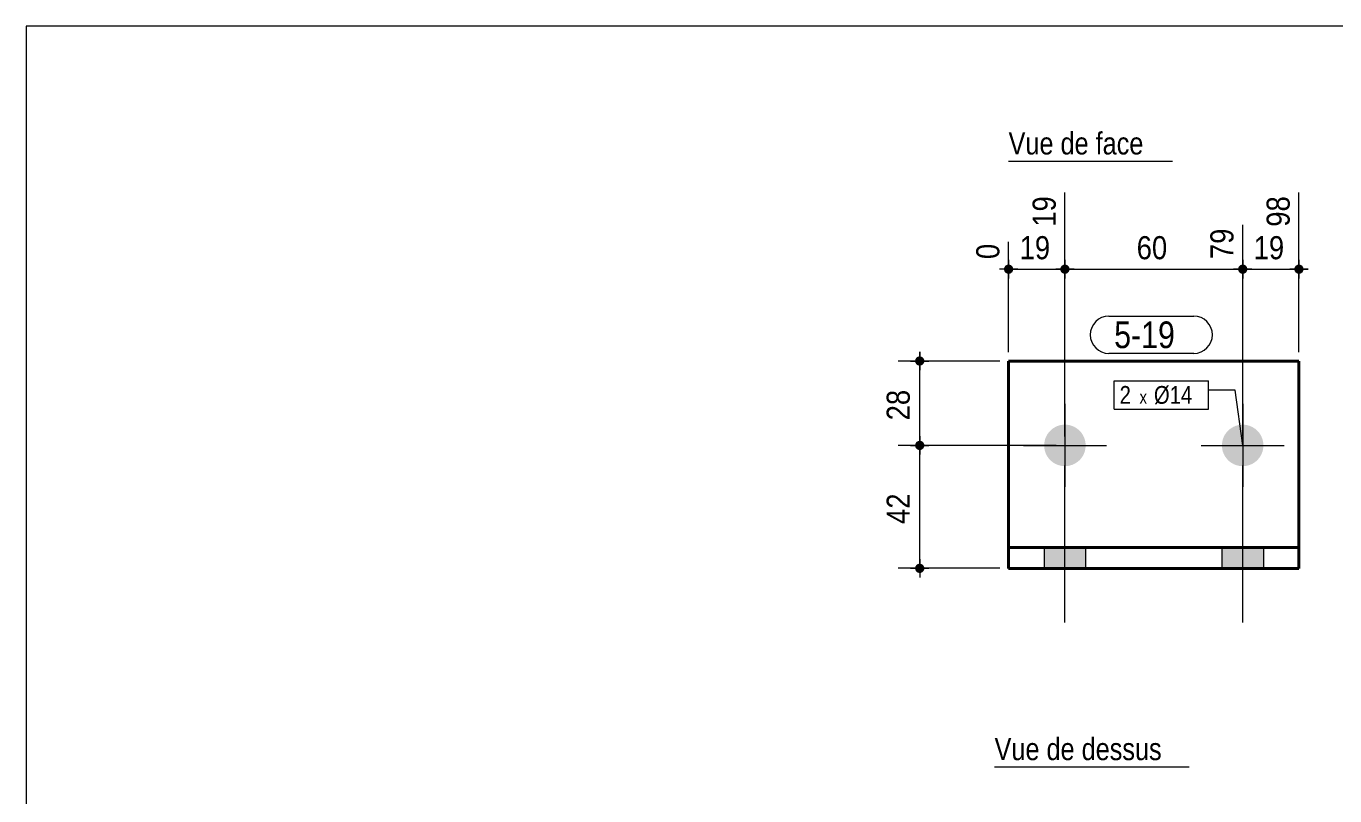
# Model space of a CAD drawing. Header units: millimetres. Extents: x 2 to 287, y 5 to 195.
# Drawn here: x 5 to 152.2, y 108.4 to 195 of the extents above; entities that cross this region are included whole.
import ezdxf

# ---------------------------------------------------------------- set-up
doc = ezdxf.new("R2010")
doc.units = ezdxf.units.MM
for name, color, linetype, lineweight in [('Autre type objet', 1, 'Continuous', 0), ('Boulon', 7, 'Continuous', 0), ('Cotation', 7, 'Continuous', 0), ('Désignation boulon', 3, 'Continuous', 0), ('Feuille dessin', 5, 'Continuous', 0), ('Piece', 2, 'Continuous', 0), ('Repère pièce', 3, 'Continuous', 0)]:
    doc.layers.add(name, color=color, linetype=linetype, lineweight=lineweight)
doc.styles.add('ARIAL', font='ARIAL.TTF')
doc.styles.add('COMIC_SANS_MS', font='COMIC.TTF')

# ---------------------------------------------------------------- blocks, each defined once
blk = doc.blocks.new('*A1')
at = {"layer": 'Boulon'}
for points in [[(121.81, 145.49), (121.75, 145.49), (121.69, 145.49), (121.64, 145.5), (121.58, 145.51), (121.52, 145.51), (121.47, 145.52), (121.41, 145.53), (121.36, 145.54), (121.3, 145.56), (121.24, 145.57), (121.19, 145.59), (121.13, 145.61), (121.08, 145.62), (121.03, 145.64), (120.97, 145.67), (120.92, 145.69), (120.87, 145.71), (120.82, 145.74), (120.77, 145.76), (120.72, 145.79), (120.67, 145.82), (120.62, 145.85), (120.57, 145.88), (120.52, 145.91), (120.48, 145.95), (120.43, 145.98), (120.39, 146.02), (120.34, 146.05), (120.3, 146.09), (120.26, 146.13), (120.22, 146.17), (120.18, 146.21), (120.14, 146.25), (120.1, 146.3), (120.06, 146.34), (120.03, 146.39), (119.99, 146.43), (119.96, 146.48), (119.93, 146.52), (119.89, 146.57), (119.86, 146.62), (119.84, 146.67), (119.81, 146.72), (119.78, 146.77), (119.76, 146.82), (119.73, 146.88), (119.71, 146.93), (119.69, 146.98), (119.67, 147.03), (119.65, 147.09), (119.63, 147.14), (119.62, 147.2), (119.6, 147.25), (119.59, 147.31), (119.58, 147.37), (119.57, 147.42), (119.56, 147.48), (119.55, 147.54), (119.54, 147.59), (119.54, 147.65), (119.54, 147.71), (119.53, 147.76), (119.53, 147.82), (119.53, 147.88), (119.54, 147.94), (119.54, 147.99), (119.54, 148.05), (119.55, 148.11), (119.56, 148.16), (119.57, 148.22), (119.58, 148.28), (119.59, 148.33), (119.6, 148.39), (119.62, 148.44), (119.63, 148.5), (119.65, 148.55), (119.67, 148.61), (119.69, 148.66), (119.71, 148.71), (119.73, 148.77), (119.76, 148.82), (119.78, 148.87), (119.81, 148.92), (119.84, 148.97), (119.86, 149.02), (119.89, 149.07), (119.93, 149.12), (119.96, 149.16), (119.99, 149.21), (120.03, 149.26), (120.06, 149.3), (120.1, 149.34), (120.14, 149.39), (120.18, 149.43), (120.22, 149.47), (120.26, 149.51), (120.3, 149.55), (120.34, 149.59), (120.39, 149.62), (120.43, 149.66), (120.48, 149.7), (120.52, 149.73), (120.57, 149.76), (120.62, 149.79), (120.67, 149.82), (120.72, 149.85), (120.77, 149.88), (120.82, 149.91), (120.87, 149.93), (120.92, 149.95), (120.97, 149.98), (121.03, 150), (121.08, 150.02), (121.13, 150.04), (121.19, 150.05), (121.24, 150.07), (121.3, 150.08), (121.36, 150.1), (121.41, 150.11), (121.47, 150.12), (121.52, 150.13), (121.58, 150.14), (121.64, 150.14), (121.69, 150.15), (121.75, 150.15), (121.81, 150.15), (121.87, 150.15), (121.92, 150.15), (121.98, 150.15), (122.04, 150.15), (122.09, 150.14), (122.15, 150.14), (122.21, 150.13), (122.27, 150.12), (122.32, 150.11), (122.38, 150.1), (122.43, 150.08), (122.49, 150.07), (122.54, 150.05), (122.6, 150.04), (122.65, 150.02), (122.71, 150), (122.76, 149.98), (122.81, 149.95), (122.86, 149.93), (122.92, 149.91), (122.97, 149.88), (123.02, 149.85), (123.07, 149.82), (123.11, 149.79), (123.16, 149.76), (123.21, 149.73), (123.26, 149.7), (123.3, 149.66), (123.35, 149.62), (123.39, 149.59), (123.43, 149.55), (123.48, 149.51), (123.52, 149.47), (123.56, 149.43), (123.6, 149.39), (123.63, 149.34), (123.67, 149.3), (123.71, 149.26), (123.74, 149.21), (123.77, 149.16), (123.81, 149.12), (123.84, 149.07), (123.87, 149.02), (123.9, 148.97), (123.92, 148.92), (123.95, 148.87), (123.98, 148.82), (124, 148.77), (124.02, 148.71), (124.04, 148.66), (124.06, 148.61), (124.08, 148.55), (124.1, 148.5), (124.12, 148.44), (124.13, 148.39), (124.14, 148.33), (124.15, 148.28), (124.17, 148.22), (124.17, 148.16), (124.18, 148.11), (124.19, 148.05), (124.19, 147.99), (124.2, 147.94), (124.2, 147.88), (124.2, 147.82), (124.2, 147.76), (124.2, 147.71), (124.19, 147.65), (124.19, 147.59), (124.18, 147.54), (124.17, 147.48), (124.17, 147.42), (124.15, 147.37), (124.14, 147.31), (124.13, 147.25), (124.12, 147.2), (124.1, 147.14), (124.08, 147.09), (124.06, 147.03), (124.04, 146.98), (124.02, 146.93), (124, 146.88), (123.98, 146.82), (123.95, 146.77), (123.92, 146.72), (123.9, 146.67), (123.87, 146.62), (123.84, 146.57), (123.81, 146.52), (123.77, 146.48), (123.74, 146.43), (123.71, 146.39), (123.67, 146.34), (123.63, 146.3), (123.6, 146.25), (123.56, 146.21), (123.52, 146.17), (123.48, 146.13), (123.43, 146.09), (123.39, 146.05), (123.35, 146.02), (123.3, 145.98), (123.26, 145.95), (123.21, 145.91), (123.16, 145.88), (123.11, 145.85), (123.07, 145.82), (123.02, 145.79), (122.97, 145.76), (122.92, 145.74), (122.86, 145.71), (122.81, 145.69), (122.76, 145.67), (122.71, 145.64), (122.65, 145.62), (122.6, 145.61), (122.54, 145.59), (122.49, 145.57), (122.43, 145.56), (122.38, 145.54), (122.32, 145.53), (122.27, 145.52), (122.21, 145.51), (122.15, 145.51), (122.09, 145.5), (122.04, 145.49), (121.98, 145.49), (121.92, 145.49), (121.87, 145.49)], [(141.81, 145.49), (141.75, 145.49), (141.69, 145.49), (141.64, 145.5), (141.58, 145.51), (141.52, 145.51), (141.47, 145.52), (141.41, 145.53), (141.36, 145.54), (141.3, 145.56), (141.24, 145.57), (141.19, 145.59), (141.13, 145.61), (141.08, 145.62), (141.03, 145.64), (140.97, 145.67), (140.92, 145.69), (140.87, 145.71), (140.82, 145.74), (140.77, 145.76), (140.72, 145.79), (140.67, 145.82), (140.62, 145.85), (140.57, 145.88), (140.52, 145.91), (140.48, 145.95), (140.43, 145.98), (140.39, 146.02), (140.34, 146.05), (140.3, 146.09), (140.26, 146.13), (140.22, 146.17), (140.18, 146.21), (140.14, 146.25), (140.1, 146.3), (140.06, 146.34), (140.03, 146.39), (139.99, 146.43), (139.96, 146.48), (139.93, 146.52), (139.89, 146.57), (139.86, 146.62), (139.84, 146.67), (139.81, 146.72), (139.78, 146.77), (139.76, 146.82), (139.73, 146.88), (139.71, 146.93), (139.69, 146.98), (139.67, 147.03), (139.65, 147.09), (139.63, 147.14), (139.62, 147.2), (139.6, 147.25), (139.59, 147.31), (139.58, 147.37), (139.57, 147.42), (139.56, 147.48), (139.55, 147.54), (139.54, 147.59), (139.54, 147.65), (139.54, 147.71), (139.53, 147.76), (139.53, 147.82), (139.53, 147.88), (139.54, 147.94), (139.54, 147.99), (139.54, 148.05), (139.55, 148.11), (139.56, 148.16), (139.57, 148.22), (139.58, 148.28), (139.59, 148.33), (139.6, 148.39), (139.62, 148.44), (139.63, 148.5), (139.65, 148.55), (139.67, 148.61), (139.69, 148.66), (139.71, 148.71), (139.73, 148.77), (139.76, 148.82), (139.78, 148.87), (139.81, 148.92), (139.84, 148.97), (139.86, 149.02), (139.89, 149.07), (139.93, 149.12), (139.96, 149.16), (139.99, 149.21), (140.03, 149.26), (140.06, 149.3), (140.1, 149.34), (140.14, 149.39), (140.18, 149.43), (140.22, 149.47), (140.26, 149.51), (140.3, 149.55), (140.34, 149.59), (140.39, 149.62), (140.43, 149.66), (140.48, 149.7), (140.52, 149.73), (140.57, 149.76), (140.62, 149.79), (140.67, 149.82), (140.72, 149.85), (140.77, 149.88), (140.82, 149.91), (140.87, 149.93), (140.92, 149.95), (140.97, 149.98), (141.03, 150), (141.08, 150.02), (141.13, 150.04), (141.19, 150.05), (141.24, 150.07), (141.3, 150.08), (141.36, 150.1), (141.41, 150.11), (141.47, 150.12), (141.52, 150.13), (141.58, 150.14), (141.64, 150.14), (141.69, 150.15), (141.75, 150.15), (141.81, 150.15), (141.87, 150.15), (141.92, 150.15), (141.98, 150.15), (142.04, 150.15), (142.09, 150.14), (142.15, 150.14), (142.21, 150.13), (142.27, 150.12), (142.32, 150.11), (142.38, 150.1), (142.43, 150.08), (142.49, 150.07), (142.54, 150.05), (142.6, 150.04), (142.65, 150.02), (142.71, 150), (142.76, 149.98), (142.81, 149.95), (142.86, 149.93), (142.92, 149.91), (142.97, 149.88), (143.02, 149.85), (143.07, 149.82), (143.11, 149.79), (143.16, 149.76), (143.21, 149.73), (143.26, 149.7), (143.3, 149.66), (143.35, 149.62), (143.39, 149.59), (143.43, 149.55), (143.48, 149.51), (143.52, 149.47), (143.56, 149.43), (143.6, 149.39), (143.63, 149.34), (143.67, 149.3), (143.71, 149.26), (143.74, 149.21), (143.77, 149.16), (143.81, 149.12), (143.84, 149.07), (143.87, 149.02), (143.9, 148.97), (143.92, 148.92), (143.95, 148.87), (143.98, 148.82), (144, 148.77), (144.02, 148.71), (144.04, 148.66), (144.06, 148.61), (144.08, 148.55), (144.1, 148.5), (144.12, 148.44), (144.13, 148.39), (144.14, 148.33), (144.15, 148.28), (144.17, 148.22), (144.17, 148.16), (144.18, 148.11), (144.19, 148.05), (144.19, 147.99), (144.2, 147.94), (144.2, 147.88), (144.2, 147.82), (144.2, 147.76), (144.2, 147.71), (144.19, 147.65), (144.19, 147.59), (144.18, 147.54), (144.17, 147.48), (144.17, 147.42), (144.15, 147.37), (144.14, 147.31), (144.13, 147.25), (144.12, 147.2), (144.1, 147.14), (144.08, 147.09), (144.06, 147.03), (144.04, 146.98), (144.02, 146.93), (144, 146.88), (143.98, 146.82), (143.95, 146.77), (143.92, 146.72), (143.9, 146.67), (143.87, 146.62), (143.84, 146.57), (143.81, 146.52), (143.77, 146.48), (143.74, 146.43), (143.71, 146.39), (143.67, 146.34), (143.63, 146.3), (143.6, 146.25), (143.56, 146.21), (143.52, 146.17), (143.48, 146.13), (143.43, 146.09), (143.39, 146.05), (143.35, 146.02), (143.3, 145.98), (143.26, 145.95), (143.21, 145.91), (143.16, 145.88), (143.11, 145.85), (143.07, 145.82), (143.02, 145.79), (142.97, 145.76), (142.92, 145.74), (142.86, 145.71), (142.81, 145.69), (142.76, 145.67), (142.71, 145.64), (142.65, 145.62), (142.6, 145.61), (142.54, 145.59), (142.49, 145.57), (142.43, 145.56), (142.38, 145.54), (142.32, 145.53), (142.27, 145.52), (142.21, 145.51), (142.15, 145.51), (142.09, 145.5), (142.04, 145.49), (141.98, 145.49), (141.92, 145.49), (141.87, 145.49)]]:
    blk.add_hatch(color=256, dxfattribs=at).paths.add_polyline_path(points, flags=17)
at = {"layer": 'Boulon', "linetype": 'Continuous', "lineweight": 0}
for p, q in [((121.87, 152.49), (121.87, 143.15)), ((141.87, 152.49), (141.87, 143.15)), ((117.2, 147.82), (126.53, 147.82)), ((137.2, 147.82), (146.53, 147.82))]:
    blk.add_line(p, q, dxfattribs=at)
blk = doc.blocks.new('*A2')
at = {"layer": 'Boulon'}
for points in [[(124.2, 136.32), (124.2, 133.99), (119.53, 133.99), (119.53, 136.32)], [(144.2, 136.32), (144.2, 133.99), (139.53, 133.99), (139.53, 136.32)]]:
    blk.add_hatch(color=256, dxfattribs=at).paths.add_polyline_path(points, flags=17)
at = {"layer": 'Boulon', "linetype": 'Continuous', "lineweight": 0}
for p, q in [((121.87, 127.9), (121.87, 145.57)), ((141.87, 127.9), (141.87, 145.57)), ((119.53, 136.32), (119.53, 133.99)), ((124.2, 136.32), (124.2, 133.99)), ((139.53, 136.32), (139.53, 133.99)), ((144.2, 136.32), (144.2, 133.99))]:
    blk.add_line(p, q, dxfattribs=at)
blk = doc.blocks.new('*A3')
at = {"layer": 'Piece', "color": 2, "linetype": 'Continuous', "lineweight": 40}
for p, q in [((148.199773, 157.319428), (115.533106, 157.319428)), ((115.533106, 157.319428), (115.533106, 136.319428)), ((148.199773, 157.319428), (148.199773, 136.319428)), ((115.533106, 136.319428), (115.533106, 133.986094)), ((148.199773, 136.319428), (115.533106, 136.319428)), ((148.199773, 133.986094), (148.199773, 136.319428)), ((115.533106, 133.986094), (148.199773, 133.986094))]:
    blk.add_line(p, q, dxfattribs=at)
blk = doc.blocks.new('*A7')
at = {"layer": 'Feuille dessin', "linetype": 'Continuous', "lineweight": 0}
for p, q in [((282, 195), (5, 195)), ((5, 195), (5, 5))]:
    blk.add_line(p, q, dxfattribs=at)
blk = doc.blocks.new('*A12')
at = {"layer": 'Cotation'}
for points in [[(105.51, 147.3), (105.48, 147.3), (105.46, 147.31), (105.43, 147.31), (105.41, 147.32), (105.38, 147.32), (105.36, 147.33), (105.33, 147.34), (105.31, 147.35), (105.29, 147.36), (105.27, 147.37), (105.24, 147.39), (105.22, 147.4), (105.2, 147.42), (105.18, 147.44), (105.17, 147.45), (105.15, 147.47), (105.13, 147.49), (105.12, 147.51), (105.1, 147.53), (105.09, 147.55), (105.07, 147.58), (105.06, 147.6), (105.05, 147.62), (105.04, 147.65), (105.04, 147.67), (105.03, 147.69), (105.02, 147.72), (105.02, 147.74), (105.02, 147.77), (105.01, 147.8), (105.01, 147.82), (105.01, 147.85), (105.02, 147.87), (105.02, 147.9), (105.02, 147.92), (105.03, 147.95), (105.04, 147.97), (105.04, 148), (105.05, 148.02), (105.06, 148.04), (105.07, 148.07), (105.09, 148.09), (105.1, 148.11), (105.12, 148.13), (105.13, 148.15), (105.15, 148.17), (105.17, 148.19), (105.18, 148.21), (105.2, 148.22), (105.22, 148.24), (105.24, 148.25), (105.27, 148.27), (105.29, 148.28), (105.31, 148.29), (105.33, 148.3), (105.36, 148.31), (105.38, 148.32), (105.41, 148.33), (105.43, 148.33), (105.46, 148.34), (105.48, 148.34), (105.51, 148.34), (105.53, 148.34), (105.56, 148.34), (105.58, 148.34), (105.61, 148.34), (105.63, 148.33), (105.66, 148.33), (105.68, 148.32), (105.71, 148.31), (105.73, 148.3), (105.76, 148.29), (105.78, 148.28), (105.8, 148.27), (105.82, 148.25), (105.84, 148.24), (105.86, 148.22), (105.88, 148.21), (105.9, 148.19), (105.92, 148.17), (105.94, 148.15), (105.95, 148.13), (105.97, 148.11), (105.98, 148.09), (105.99, 148.07), (106, 148.04), (106.01, 148.02), (106.02, 148), (106.03, 147.97), (106.04, 147.95), (106.04, 147.92), (106.05, 147.9), (106.05, 147.87), (106.05, 147.85), (106.05, 147.82), (106.05, 147.8), (106.05, 147.77), (106.05, 147.74), (106.04, 147.72), (106.04, 147.69), (106.03, 147.67), (106.02, 147.65), (106.01, 147.62), (106, 147.6), (105.99, 147.58), (105.98, 147.55), (105.97, 147.53), (105.95, 147.51), (105.94, 147.49), (105.92, 147.47), (105.9, 147.45), (105.88, 147.44), (105.86, 147.42), (105.84, 147.4), (105.82, 147.39), (105.8, 147.37), (105.78, 147.36), (105.76, 147.35), (105.73, 147.34), (105.71, 147.33), (105.68, 147.32), (105.66, 147.32), (105.63, 147.31), (105.61, 147.31), (105.58, 147.3), (105.56, 147.3), (105.53, 147.3)], [(105.51, 133.47), (105.48, 133.47), (105.46, 133.47), (105.43, 133.48), (105.41, 133.48), (105.38, 133.49), (105.36, 133.5), (105.33, 133.51), (105.31, 133.52), (105.29, 133.53), (105.27, 133.54), (105.24, 133.55), (105.22, 133.57), (105.2, 133.58), (105.18, 133.6), (105.17, 133.62), (105.15, 133.64), (105.13, 133.66), (105.12, 133.68), (105.1, 133.7), (105.09, 133.72), (105.07, 133.74), (105.06, 133.76), (105.05, 133.79), (105.04, 133.81), (105.04, 133.84), (105.03, 133.86), (105.02, 133.88), (105.02, 133.91), (105.02, 133.94), (105.01, 133.96), (105.01, 133.99), (105.01, 134.01), (105.02, 134.04), (105.02, 134.06), (105.02, 134.09), (105.03, 134.11), (105.04, 134.14), (105.04, 134.16), (105.05, 134.19), (105.06, 134.21), (105.07, 134.23), (105.09, 134.25), (105.1, 134.27), (105.12, 134.3), (105.13, 134.32), (105.15, 134.34), (105.17, 134.35), (105.18, 134.37), (105.2, 134.39), (105.22, 134.4), (105.24, 134.42), (105.27, 134.43), (105.29, 134.44), (105.31, 134.46), (105.33, 134.47), (105.36, 134.48), (105.38, 134.48), (105.41, 134.49), (105.43, 134.5), (105.46, 134.5), (105.48, 134.5), (105.51, 134.51), (105.53, 134.51), (105.56, 134.51), (105.58, 134.5), (105.61, 134.5), (105.63, 134.5), (105.66, 134.49), (105.68, 134.48), (105.71, 134.48), (105.73, 134.47), (105.76, 134.46), (105.78, 134.44), (105.8, 134.43), (105.82, 134.42), (105.84, 134.4), (105.86, 134.39), (105.88, 134.37), (105.9, 134.35), (105.92, 134.34), (105.94, 134.32), (105.95, 134.3), (105.97, 134.27), (105.98, 134.25), (105.99, 134.23), (106, 134.21), (106.01, 134.19), (106.02, 134.16), (106.03, 134.14), (106.04, 134.11), (106.04, 134.09), (106.05, 134.06), (106.05, 134.04), (106.05, 134.01), (106.05, 133.99), (106.05, 133.96), (106.05, 133.94), (106.05, 133.91), (106.04, 133.88), (106.04, 133.86), (106.03, 133.84), (106.02, 133.81), (106.01, 133.79), (106, 133.76), (105.99, 133.74), (105.98, 133.72), (105.97, 133.7), (105.95, 133.68), (105.94, 133.66), (105.92, 133.64), (105.9, 133.62), (105.88, 133.6), (105.86, 133.58), (105.84, 133.57), (105.82, 133.55), (105.8, 133.54), (105.78, 133.53), (105.76, 133.52), (105.73, 133.51), (105.71, 133.5), (105.68, 133.49), (105.66, 133.48), (105.63, 133.48), (105.61, 133.47), (105.58, 133.47), (105.56, 133.47), (105.53, 133.47)]]:
    blk.add_hatch(color=256, dxfattribs=at).paths.add_polyline_path(points, flags=17)
at = {"layer": 'Cotation', "linetype": 'Continuous', "lineweight": 0}
for p, q in [((105.53, 148.86), (105.53, 146.78)), ((105.53, 147.82), (105.53, 148.86)), ((120.87, 147.82), (103.11, 147.82)), ((104.49, 147.82), (106.57, 147.82)), ((105.53, 133.99), (105.53, 147.82)), ((114.53, 133.99), (103.11, 133.99)), ((104.49, 133.99), (106.57, 133.99)), ((105.53, 135.03), (105.53, 132.95)), ((105.53, 133.99), (105.53, 132.95))]:
    blk.add_line(p, q, dxfattribs=at)
at = {"layer": 'Cotation'}
for p in [(105.53, 147.82), (105.53, 133.99)]:
    blk.add_point(p, dxfattribs=at)
at = {"layer": 'Cotation', "style": 'ARIAL', "width": 0.85}
blk.add_text('42', height=2.6, rotation=90.0002, dxfattribs=at).set_placement((104.41, 138.98))
blk = doc.blocks.new('*A13')
at = {"layer": 'Cotation'}
for points in [[(105.51, 156.8), (105.48, 156.8), (105.46, 156.81), (105.43, 156.81), (105.41, 156.82), (105.38, 156.82), (105.36, 156.83), (105.33, 156.84), (105.31, 156.85), (105.29, 156.86), (105.27, 156.87), (105.24, 156.89), (105.22, 156.9), (105.2, 156.92), (105.18, 156.93), (105.17, 156.95), (105.15, 156.97), (105.13, 156.99), (105.12, 157.01), (105.1, 157.03), (105.09, 157.05), (105.07, 157.07), (105.06, 157.1), (105.05, 157.12), (105.04, 157.14), (105.04, 157.17), (105.03, 157.19), (105.02, 157.22), (105.02, 157.24), (105.02, 157.27), (105.01, 157.29), (105.01, 157.32), (105.01, 157.34), (105.02, 157.37), (105.02, 157.4), (105.02, 157.42), (105.03, 157.45), (105.04, 157.47), (105.04, 157.49), (105.05, 157.52), (105.06, 157.54), (105.07, 157.56), (105.09, 157.59), (105.1, 157.61), (105.12, 157.63), (105.13, 157.65), (105.15, 157.67), (105.17, 157.69), (105.18, 157.7), (105.2, 157.72), (105.22, 157.74), (105.24, 157.75), (105.27, 157.77), (105.29, 157.78), (105.31, 157.79), (105.33, 157.8), (105.36, 157.81), (105.38, 157.82), (105.41, 157.82), (105.43, 157.83), (105.46, 157.83), (105.48, 157.84), (105.51, 157.84), (105.53, 157.84), (105.56, 157.84), (105.58, 157.84), (105.61, 157.83), (105.63, 157.83), (105.66, 157.82), (105.68, 157.82), (105.71, 157.81), (105.73, 157.8), (105.76, 157.79), (105.78, 157.78), (105.8, 157.77), (105.82, 157.75), (105.84, 157.74), (105.86, 157.72), (105.88, 157.7), (105.9, 157.69), (105.92, 157.67), (105.94, 157.65), (105.95, 157.63), (105.97, 157.61), (105.98, 157.59), (105.99, 157.56), (106, 157.54), (106.01, 157.52), (106.02, 157.49), (106.03, 157.47), (106.04, 157.45), (106.04, 157.42), (106.05, 157.4), (106.05, 157.37), (106.05, 157.34), (106.05, 157.32), (106.05, 157.29), (106.05, 157.27), (106.05, 157.24), (106.04, 157.22), (106.04, 157.19), (106.03, 157.17), (106.02, 157.14), (106.01, 157.12), (106, 157.1), (105.99, 157.07), (105.98, 157.05), (105.97, 157.03), (105.95, 157.01), (105.94, 156.99), (105.92, 156.97), (105.9, 156.95), (105.88, 156.93), (105.86, 156.92), (105.84, 156.9), (105.82, 156.89), (105.8, 156.87), (105.78, 156.86), (105.76, 156.85), (105.73, 156.84), (105.71, 156.83), (105.68, 156.82), (105.66, 156.82), (105.63, 156.81), (105.61, 156.81), (105.58, 156.8), (105.56, 156.8), (105.53, 156.8)], [(105.51, 147.3), (105.48, 147.3), (105.46, 147.31), (105.43, 147.31), (105.41, 147.32), (105.38, 147.32), (105.36, 147.33), (105.33, 147.34), (105.31, 147.35), (105.29, 147.36), (105.27, 147.37), (105.24, 147.39), (105.22, 147.4), (105.2, 147.42), (105.18, 147.44), (105.17, 147.45), (105.15, 147.47), (105.13, 147.49), (105.12, 147.51), (105.1, 147.53), (105.09, 147.55), (105.07, 147.58), (105.06, 147.6), (105.05, 147.62), (105.04, 147.65), (105.04, 147.67), (105.03, 147.69), (105.02, 147.72), (105.02, 147.74), (105.02, 147.77), (105.01, 147.8), (105.01, 147.82), (105.01, 147.85), (105.02, 147.87), (105.02, 147.9), (105.02, 147.92), (105.03, 147.95), (105.04, 147.97), (105.04, 148), (105.05, 148.02), (105.06, 148.04), (105.07, 148.07), (105.09, 148.09), (105.1, 148.11), (105.12, 148.13), (105.13, 148.15), (105.15, 148.17), (105.17, 148.19), (105.18, 148.21), (105.2, 148.22), (105.22, 148.24), (105.24, 148.25), (105.27, 148.27), (105.29, 148.28), (105.31, 148.29), (105.33, 148.3), (105.36, 148.31), (105.38, 148.32), (105.41, 148.33), (105.43, 148.33), (105.46, 148.34), (105.48, 148.34), (105.51, 148.34), (105.53, 148.34), (105.56, 148.34), (105.58, 148.34), (105.61, 148.34), (105.63, 148.33), (105.66, 148.33), (105.68, 148.32), (105.71, 148.31), (105.73, 148.3), (105.76, 148.29), (105.78, 148.28), (105.8, 148.27), (105.82, 148.25), (105.84, 148.24), (105.86, 148.22), (105.88, 148.21), (105.9, 148.19), (105.92, 148.17), (105.94, 148.15), (105.95, 148.13), (105.97, 148.11), (105.98, 148.09), (105.99, 148.07), (106, 148.04), (106.01, 148.02), (106.02, 148), (106.03, 147.97), (106.04, 147.95), (106.04, 147.92), (106.05, 147.9), (106.05, 147.87), (106.05, 147.85), (106.05, 147.82), (106.05, 147.8), (106.05, 147.77), (106.05, 147.74), (106.04, 147.72), (106.04, 147.69), (106.03, 147.67), (106.02, 147.65), (106.01, 147.62), (106, 147.6), (105.99, 147.58), (105.98, 147.55), (105.97, 147.53), (105.95, 147.51), (105.94, 147.49), (105.92, 147.47), (105.9, 147.45), (105.88, 147.44), (105.86, 147.42), (105.84, 147.4), (105.82, 147.39), (105.8, 147.37), (105.78, 147.36), (105.76, 147.35), (105.73, 147.34), (105.71, 147.33), (105.68, 147.32), (105.66, 147.32), (105.63, 147.31), (105.61, 147.31), (105.58, 147.3), (105.56, 147.3), (105.53, 147.3)]]:
    blk.add_hatch(color=256, dxfattribs=at).paths.add_polyline_path(points, flags=17)
at = {"layer": 'Cotation', "linetype": 'Continuous', "lineweight": 0}
for p, q in [((105.53, 158.36), (105.53, 156.28)), ((105.53, 157.32), (105.53, 158.36)), ((114.53, 157.32), (103.11, 157.32)), ((104.49, 157.32), (106.57, 157.32)), ((105.53, 147.82), (105.53, 157.32)), ((105.53, 148.86), (105.53, 146.78)), ((120.87, 147.82), (103.11, 147.82)), ((104.49, 147.82), (106.57, 147.82)), ((105.53, 147.82), (105.53, 146.78))]:
    blk.add_line(p, q, dxfattribs=at)
at = {"layer": 'Cotation'}
for p in [(105.53, 157.32), (105.53, 147.82)]:
    blk.add_point(p, dxfattribs=at)
at = {"layer": 'Cotation', "style": 'ARIAL', "width": 0.85}
blk.add_text('28', height=2.6, rotation=90.0002, dxfattribs=at).set_placement((104.41, 150.64))
blk = doc.blocks.new('*A14')
at = {"layer": 'Cotation'}
for points in [[(115.51, 167.13), (115.48, 167.14), (115.46, 167.14), (115.43, 167.14), (115.41, 167.15), (115.38, 167.16), (115.36, 167.16), (115.33, 167.17), (115.31, 167.18), (115.29, 167.19), (115.27, 167.21), (115.24, 167.22), (115.22, 167.24), (115.2, 167.25), (115.18, 167.27), (115.17, 167.29), (115.15, 167.3), (115.13, 167.32), (115.12, 167.34), (115.1, 167.36), (115.09, 167.39), (115.07, 167.41), (115.06, 167.43), (115.05, 167.45), (115.04, 167.48), (115.04, 167.5), (115.03, 167.53), (115.02, 167.55), (115.02, 167.58), (115.02, 167.6), (115.01, 167.63), (115.01, 167.65), (115.01, 167.68), (115.02, 167.7), (115.02, 167.73), (115.02, 167.75), (115.03, 167.78), (115.04, 167.8), (115.04, 167.83), (115.05, 167.85), (115.06, 167.88), (115.07, 167.9), (115.09, 167.92), (115.1, 167.94), (115.12, 167.96), (115.13, 167.98), (115.15, 168), (115.17, 168.02), (115.18, 168.04), (115.2, 168.05), (115.22, 168.07), (115.24, 168.09), (115.27, 168.1), (115.29, 168.11), (115.31, 168.12), (115.33, 168.13), (115.36, 168.14), (115.38, 168.15), (115.41, 168.16), (115.43, 168.16), (115.46, 168.17), (115.48, 168.17), (115.51, 168.17), (115.53, 168.17), (115.56, 168.17), (115.58, 168.17), (115.61, 168.17), (115.63, 168.16), (115.66, 168.16), (115.68, 168.15), (115.71, 168.14), (115.73, 168.13), (115.76, 168.12), (115.78, 168.11), (115.8, 168.1), (115.82, 168.09), (115.84, 168.07), (115.86, 168.05), (115.88, 168.04), (115.9, 168.02), (115.92, 168), (115.94, 167.98), (115.95, 167.96), (115.97, 167.94), (115.98, 167.92), (115.99, 167.9), (116, 167.88), (116.01, 167.85), (116.02, 167.83), (116.03, 167.8), (116.04, 167.78), (116.04, 167.75), (116.05, 167.73), (116.05, 167.7), (116.05, 167.68), (116.05, 167.65), (116.05, 167.63), (116.05, 167.6), (116.05, 167.58), (116.04, 167.55), (116.04, 167.53), (116.03, 167.5), (116.02, 167.48), (116.01, 167.45), (116, 167.43), (115.99, 167.41), (115.98, 167.39), (115.97, 167.36), (115.95, 167.34), (115.94, 167.32), (115.92, 167.3), (115.9, 167.29), (115.88, 167.27), (115.86, 167.25), (115.84, 167.24), (115.82, 167.22), (115.8, 167.21), (115.78, 167.19), (115.76, 167.18), (115.73, 167.17), (115.71, 167.16), (115.68, 167.16), (115.66, 167.15), (115.63, 167.14), (115.61, 167.14), (115.58, 167.14), (115.56, 167.13), (115.53, 167.13)], [(121.84, 167.13), (121.82, 167.14), (121.79, 167.14), (121.76, 167.14), (121.74, 167.15), (121.72, 167.16), (121.69, 167.16), (121.67, 167.17), (121.64, 167.18), (121.62, 167.19), (121.6, 167.21), (121.58, 167.22), (121.56, 167.24), (121.54, 167.25), (121.52, 167.27), (121.5, 167.29), (121.48, 167.3), (121.46, 167.32), (121.45, 167.34), (121.43, 167.36), (121.42, 167.39), (121.41, 167.41), (121.4, 167.43), (121.39, 167.45), (121.38, 167.48), (121.37, 167.5), (121.36, 167.53), (121.36, 167.55), (121.35, 167.58), (121.35, 167.6), (121.35, 167.63), (121.35, 167.65), (121.35, 167.68), (121.35, 167.7), (121.35, 167.73), (121.36, 167.75), (121.36, 167.78), (121.37, 167.8), (121.38, 167.83), (121.39, 167.85), (121.4, 167.88), (121.41, 167.9), (121.42, 167.92), (121.43, 167.94), (121.45, 167.96), (121.46, 167.98), (121.48, 168), (121.5, 168.02), (121.52, 168.04), (121.54, 168.05), (121.56, 168.07), (121.58, 168.09), (121.6, 168.1), (121.62, 168.11), (121.64, 168.12), (121.67, 168.13), (121.69, 168.14), (121.72, 168.15), (121.74, 168.16), (121.76, 168.16), (121.79, 168.17), (121.82, 168.17), (121.84, 168.17), (121.87, 168.17), (121.89, 168.17), (121.92, 168.17), (121.94, 168.17), (121.97, 168.16), (121.99, 168.16), (122.02, 168.15), (122.04, 168.14), (122.07, 168.13), (122.09, 168.12), (122.11, 168.11), (122.13, 168.1), (122.16, 168.09), (122.18, 168.07), (122.2, 168.05), (122.22, 168.04), (122.23, 168.02), (122.25, 168), (122.27, 167.98), (122.28, 167.96), (122.3, 167.94), (122.31, 167.92), (122.32, 167.9), (122.34, 167.88), (122.35, 167.85), (122.36, 167.83), (122.36, 167.8), (122.37, 167.78), (122.38, 167.75), (122.38, 167.73), (122.38, 167.7), (122.39, 167.68), (122.39, 167.65), (122.39, 167.63), (122.38, 167.6), (122.38, 167.58), (122.38, 167.55), (122.37, 167.53), (122.36, 167.5), (122.36, 167.48), (122.35, 167.45), (122.34, 167.43), (122.32, 167.41), (122.31, 167.39), (122.3, 167.36), (122.28, 167.34), (122.27, 167.32), (122.25, 167.3), (122.23, 167.29), (122.22, 167.27), (122.2, 167.25), (122.18, 167.24), (122.16, 167.22), (122.13, 167.21), (122.11, 167.19), (122.09, 167.18), (122.07, 167.17), (122.04, 167.16), (122.02, 167.16), (121.99, 167.15), (121.97, 167.14), (121.94, 167.14), (121.92, 167.14), (121.89, 167.13), (121.87, 167.13)]]:
    blk.add_hatch(color=256, dxfattribs=at).paths.add_polyline_path(points, flags=17)
at = {"layer": 'Cotation', "linetype": 'Continuous', "lineweight": 0}
for p, q in [((121.87, 148.82), (121.87, 176.29)), ((115.53, 158.32), (115.53, 170.72)), ((115.53, 168.69), (115.53, 166.61)), ((121.87, 168.69), (121.87, 166.61)), ((116.57, 167.65), (114.49, 167.65)), ((115.53, 167.65), (114.49, 167.65)), ((115.53, 167.65), (121.87, 167.65)), ((122.91, 167.65), (120.83, 167.65)), ((121.87, 167.65), (122.91, 167.65))]:
    blk.add_line(p, q, dxfattribs=at)
at = {"layer": 'Cotation'}
for p in [(115.53, 167.65), (121.87, 167.65)]:
    blk.add_point(p, dxfattribs=at)
at = {"layer": 'Cotation', "style": 'ARIAL', "width": 0.85}
for s, p in [('19', (120.83, 172.43)), ('0', (114.49, 168.79))]:
    blk.add_text(s, height=2.6, rotation=90.0002, dxfattribs=at).set_placement(p)
blk.add_text('19', height=2.6, dxfattribs=at).set_placement((116.77, 168.77))
blk = doc.blocks.new('*A15')
at = {"layer": 'Cotation'}
for points in [[(121.84, 167.13), (121.82, 167.14), (121.79, 167.14), (121.76, 167.14), (121.74, 167.15), (121.72, 167.16), (121.69, 167.16), (121.67, 167.17), (121.64, 167.18), (121.62, 167.19), (121.6, 167.21), (121.58, 167.22), (121.56, 167.24), (121.54, 167.25), (121.52, 167.27), (121.5, 167.29), (121.48, 167.3), (121.46, 167.32), (121.45, 167.34), (121.43, 167.36), (121.42, 167.39), (121.41, 167.41), (121.4, 167.43), (121.39, 167.45), (121.38, 167.48), (121.37, 167.5), (121.36, 167.53), (121.36, 167.55), (121.35, 167.58), (121.35, 167.6), (121.35, 167.63), (121.35, 167.65), (121.35, 167.68), (121.35, 167.7), (121.35, 167.73), (121.36, 167.75), (121.36, 167.78), (121.37, 167.8), (121.38, 167.83), (121.39, 167.85), (121.4, 167.88), (121.41, 167.9), (121.42, 167.92), (121.43, 167.94), (121.45, 167.96), (121.46, 167.98), (121.48, 168), (121.5, 168.02), (121.52, 168.04), (121.54, 168.05), (121.56, 168.07), (121.58, 168.09), (121.6, 168.1), (121.62, 168.11), (121.64, 168.12), (121.67, 168.13), (121.69, 168.14), (121.72, 168.15), (121.74, 168.16), (121.76, 168.16), (121.79, 168.17), (121.82, 168.17), (121.84, 168.17), (121.87, 168.17), (121.89, 168.17), (121.92, 168.17), (121.94, 168.17), (121.97, 168.16), (121.99, 168.16), (122.02, 168.15), (122.04, 168.14), (122.07, 168.13), (122.09, 168.12), (122.11, 168.11), (122.13, 168.1), (122.16, 168.09), (122.18, 168.07), (122.2, 168.05), (122.22, 168.04), (122.23, 168.02), (122.25, 168), (122.27, 167.98), (122.28, 167.96), (122.3, 167.94), (122.31, 167.92), (122.32, 167.9), (122.34, 167.88), (122.35, 167.85), (122.36, 167.83), (122.36, 167.8), (122.37, 167.78), (122.38, 167.75), (122.38, 167.73), (122.38, 167.7), (122.39, 167.68), (122.39, 167.65), (122.39, 167.63), (122.38, 167.6), (122.38, 167.58), (122.38, 167.55), (122.37, 167.53), (122.36, 167.5), (122.36, 167.48), (122.35, 167.45), (122.34, 167.43), (122.32, 167.41), (122.31, 167.39), (122.3, 167.36), (122.28, 167.34), (122.27, 167.32), (122.25, 167.3), (122.23, 167.29), (122.22, 167.27), (122.2, 167.25), (122.18, 167.24), (122.16, 167.22), (122.13, 167.21), (122.11, 167.19), (122.09, 167.18), (122.07, 167.17), (122.04, 167.16), (122.02, 167.16), (121.99, 167.15), (121.97, 167.14), (121.94, 167.14), (121.92, 167.14), (121.89, 167.13), (121.87, 167.13)], [(141.84, 167.13), (141.82, 167.14), (141.79, 167.14), (141.76, 167.14), (141.74, 167.15), (141.72, 167.16), (141.69, 167.16), (141.67, 167.17), (141.64, 167.18), (141.62, 167.19), (141.6, 167.21), (141.58, 167.22), (141.56, 167.24), (141.54, 167.25), (141.52, 167.27), (141.5, 167.29), (141.48, 167.3), (141.46, 167.32), (141.45, 167.34), (141.43, 167.36), (141.42, 167.39), (141.41, 167.41), (141.4, 167.43), (141.39, 167.45), (141.38, 167.48), (141.37, 167.5), (141.36, 167.53), (141.36, 167.55), (141.35, 167.58), (141.35, 167.6), (141.35, 167.63), (141.35, 167.65), (141.35, 167.68), (141.35, 167.7), (141.35, 167.73), (141.36, 167.75), (141.36, 167.78), (141.37, 167.8), (141.38, 167.83), (141.39, 167.85), (141.4, 167.88), (141.41, 167.9), (141.42, 167.92), (141.43, 167.94), (141.45, 167.96), (141.46, 167.98), (141.48, 168), (141.5, 168.02), (141.52, 168.04), (141.54, 168.05), (141.56, 168.07), (141.58, 168.09), (141.6, 168.1), (141.62, 168.11), (141.64, 168.12), (141.67, 168.13), (141.69, 168.14), (141.72, 168.15), (141.74, 168.16), (141.76, 168.16), (141.79, 168.17), (141.82, 168.17), (141.84, 168.17), (141.87, 168.17), (141.89, 168.17), (141.92, 168.17), (141.94, 168.17), (141.97, 168.16), (141.99, 168.16), (142.02, 168.15), (142.04, 168.14), (142.07, 168.13), (142.09, 168.12), (142.11, 168.11), (142.13, 168.1), (142.16, 168.09), (142.18, 168.07), (142.2, 168.05), (142.22, 168.04), (142.23, 168.02), (142.25, 168), (142.27, 167.98), (142.28, 167.96), (142.3, 167.94), (142.31, 167.92), (142.32, 167.9), (142.34, 167.88), (142.35, 167.85), (142.36, 167.83), (142.36, 167.8), (142.37, 167.78), (142.38, 167.75), (142.38, 167.73), (142.38, 167.7), (142.39, 167.68), (142.39, 167.65), (142.39, 167.63), (142.38, 167.6), (142.38, 167.58), (142.38, 167.55), (142.37, 167.53), (142.36, 167.5), (142.36, 167.48), (142.35, 167.45), (142.34, 167.43), (142.32, 167.41), (142.31, 167.39), (142.3, 167.36), (142.28, 167.34), (142.27, 167.32), (142.25, 167.3), (142.23, 167.29), (142.22, 167.27), (142.2, 167.25), (142.18, 167.24), (142.16, 167.22), (142.13, 167.21), (142.11, 167.19), (142.09, 167.18), (142.07, 167.17), (142.04, 167.16), (142.02, 167.16), (141.99, 167.15), (141.97, 167.14), (141.94, 167.14), (141.92, 167.14), (141.89, 167.13), (141.87, 167.13)]]:
    blk.add_hatch(color=256, dxfattribs=at).paths.add_polyline_path(points, flags=17)
at = {"layer": 'Cotation', "linetype": 'Continuous', "lineweight": 0}
for p, q in [((121.87, 148.82), (121.87, 176.29)), ((141.87, 148.82), (141.87, 172.65)), ((121.87, 168.69), (121.87, 166.61)), ((141.87, 168.69), (141.87, 166.61)), ((122.91, 167.65), (120.83, 167.65)), ((121.87, 167.65), (120.83, 167.65)), ((121.87, 167.65), (141.87, 167.65)), ((142.91, 167.65), (140.83, 167.65)), ((141.87, 167.65), (142.91, 167.65))]:
    blk.add_line(p, q, dxfattribs=at)
at = {"layer": 'Cotation'}
for p in [(121.87, 167.65), (141.87, 167.65)]:
    blk.add_point(p, dxfattribs=at)
at = {"layer": 'Cotation', "style": 'ARIAL', "width": 0.85}
blk.add_text('60', height=2.6, dxfattribs=at).set_placement((129.94, 168.77))
blk.add_text('79', height=2.6, rotation=90.0002, dxfattribs=at).set_placement((140.83, 168.79))
blk = doc.blocks.new('*A16')
at = {"layer": 'Cotation'}
for points in [[(141.84, 167.13), (141.82, 167.14), (141.79, 167.14), (141.76, 167.14), (141.74, 167.15), (141.72, 167.16), (141.69, 167.16), (141.67, 167.17), (141.64, 167.18), (141.62, 167.19), (141.6, 167.21), (141.58, 167.22), (141.56, 167.24), (141.54, 167.25), (141.52, 167.27), (141.5, 167.29), (141.48, 167.3), (141.46, 167.32), (141.45, 167.34), (141.43, 167.36), (141.42, 167.39), (141.41, 167.41), (141.4, 167.43), (141.39, 167.45), (141.38, 167.48), (141.37, 167.5), (141.36, 167.53), (141.36, 167.55), (141.35, 167.58), (141.35, 167.6), (141.35, 167.63), (141.35, 167.65), (141.35, 167.68), (141.35, 167.7), (141.35, 167.73), (141.36, 167.75), (141.36, 167.78), (141.37, 167.8), (141.38, 167.83), (141.39, 167.85), (141.4, 167.88), (141.41, 167.9), (141.42, 167.92), (141.43, 167.94), (141.45, 167.96), (141.46, 167.98), (141.48, 168), (141.5, 168.02), (141.52, 168.04), (141.54, 168.05), (141.56, 168.07), (141.58, 168.09), (141.6, 168.1), (141.62, 168.11), (141.64, 168.12), (141.67, 168.13), (141.69, 168.14), (141.72, 168.15), (141.74, 168.16), (141.76, 168.16), (141.79, 168.17), (141.82, 168.17), (141.84, 168.17), (141.87, 168.17), (141.89, 168.17), (141.92, 168.17), (141.94, 168.17), (141.97, 168.16), (141.99, 168.16), (142.02, 168.15), (142.04, 168.14), (142.07, 168.13), (142.09, 168.12), (142.11, 168.11), (142.13, 168.1), (142.16, 168.09), (142.18, 168.07), (142.2, 168.05), (142.22, 168.04), (142.23, 168.02), (142.25, 168), (142.27, 167.98), (142.28, 167.96), (142.3, 167.94), (142.31, 167.92), (142.32, 167.9), (142.34, 167.88), (142.35, 167.85), (142.36, 167.83), (142.36, 167.8), (142.37, 167.78), (142.38, 167.75), (142.38, 167.73), (142.38, 167.7), (142.39, 167.68), (142.39, 167.65), (142.39, 167.63), (142.38, 167.6), (142.38, 167.58), (142.38, 167.55), (142.37, 167.53), (142.36, 167.5), (142.36, 167.48), (142.35, 167.45), (142.34, 167.43), (142.32, 167.41), (142.31, 167.39), (142.3, 167.36), (142.28, 167.34), (142.27, 167.32), (142.25, 167.3), (142.23, 167.29), (142.22, 167.27), (142.2, 167.25), (142.18, 167.24), (142.16, 167.22), (142.13, 167.21), (142.11, 167.19), (142.09, 167.18), (142.07, 167.17), (142.04, 167.16), (142.02, 167.16), (141.99, 167.15), (141.97, 167.14), (141.94, 167.14), (141.92, 167.14), (141.89, 167.13), (141.87, 167.13)], [(148.17, 167.13), (148.15, 167.14), (148.12, 167.14), (148.1, 167.14), (148.07, 167.15), (148.05, 167.16), (148.02, 167.16), (148, 167.17), (147.98, 167.18), (147.95, 167.19), (147.93, 167.21), (147.91, 167.22), (147.89, 167.24), (147.87, 167.25), (147.85, 167.27), (147.83, 167.29), (147.81, 167.3), (147.8, 167.32), (147.78, 167.34), (147.77, 167.36), (147.75, 167.39), (147.74, 167.41), (147.73, 167.43), (147.72, 167.45), (147.71, 167.48), (147.7, 167.5), (147.7, 167.53), (147.69, 167.55), (147.69, 167.58), (147.68, 167.6), (147.68, 167.63), (147.68, 167.65), (147.68, 167.68), (147.68, 167.7), (147.69, 167.73), (147.69, 167.75), (147.7, 167.78), (147.7, 167.8), (147.71, 167.83), (147.72, 167.85), (147.73, 167.88), (147.74, 167.9), (147.75, 167.92), (147.77, 167.94), (147.78, 167.96), (147.8, 167.98), (147.81, 168), (147.83, 168.02), (147.85, 168.04), (147.87, 168.05), (147.89, 168.07), (147.91, 168.09), (147.93, 168.1), (147.95, 168.11), (147.98, 168.12), (148, 168.13), (148.02, 168.14), (148.05, 168.15), (148.07, 168.16), (148.1, 168.16), (148.12, 168.17), (148.15, 168.17), (148.17, 168.17), (148.2, 168.17), (148.23, 168.17), (148.25, 168.17), (148.28, 168.17), (148.3, 168.16), (148.33, 168.16), (148.35, 168.15), (148.37, 168.14), (148.4, 168.13), (148.42, 168.12), (148.44, 168.11), (148.47, 168.1), (148.49, 168.09), (148.51, 168.07), (148.53, 168.05), (148.55, 168.04), (148.57, 168.02), (148.59, 168), (148.6, 167.98), (148.62, 167.96), (148.63, 167.94), (148.65, 167.92), (148.66, 167.9), (148.67, 167.88), (148.68, 167.85), (148.69, 167.83), (148.7, 167.8), (148.7, 167.78), (148.71, 167.75), (148.71, 167.73), (148.72, 167.7), (148.72, 167.68), (148.72, 167.65), (148.72, 167.63), (148.72, 167.6), (148.71, 167.58), (148.71, 167.55), (148.7, 167.53), (148.7, 167.5), (148.69, 167.48), (148.68, 167.45), (148.67, 167.43), (148.66, 167.41), (148.65, 167.39), (148.63, 167.36), (148.62, 167.34), (148.6, 167.32), (148.59, 167.3), (148.57, 167.29), (148.55, 167.27), (148.53, 167.25), (148.51, 167.24), (148.49, 167.22), (148.47, 167.21), (148.44, 167.19), (148.42, 167.18), (148.4, 167.17), (148.37, 167.16), (148.35, 167.16), (148.33, 167.15), (148.3, 167.14), (148.28, 167.14), (148.25, 167.14), (148.23, 167.13), (148.2, 167.13)]]:
    blk.add_hatch(color=256, dxfattribs=at).paths.add_polyline_path(points, flags=17)
at = {"layer": 'Cotation', "linetype": 'Continuous', "lineweight": 0}
for p, q in [((148.2, 158.32), (148.2, 176.29)), ((141.87, 148.82), (141.87, 172.65)), ((141.87, 168.69), (141.87, 166.61)), ((148.2, 168.69), (148.2, 166.61)), ((142.91, 167.65), (140.83, 167.65)), ((141.87, 167.65), (140.83, 167.65)), ((141.87, 167.65), (148.2, 167.65)), ((149.24, 167.65), (147.16, 167.65)), ((148.2, 167.65), (149.24, 167.65))]:
    blk.add_line(p, q, dxfattribs=at)
at = {"layer": 'Cotation'}
for p in [(141.87, 167.65), (148.2, 167.65)]:
    blk.add_point(p, dxfattribs=at)
at = {"layer": 'Cotation', "style": 'ARIAL', "width": 0.85}
blk.add_text('98', height=2.6, rotation=90.0002, dxfattribs=at).set_placement((147.16, 172.43))
blk.add_text('19', height=2.6, dxfattribs=at).set_placement((143.1, 168.77))
blk = doc.blocks.new('*A17')
at = {"layer": 'Désignation boulon', "linetype": 'Continuous', "lineweight": 0}
for p, q in [((127.422822, 155.103492), (138.038447, 155.103492)), ((127.422822, 151.903492), (127.422822, 155.103492)), ((138.038447, 151.903492), (138.038447, 155.103492)), ((141.038447, 154.036825), (138.038447, 154.036825)), ((141.866258, 147.820894), (141.038447, 154.036825)), ((127.422822, 151.903492), (138.038447, 151.903492))]:
    blk.add_line(p, q, dxfattribs=at)
at = {"layer": 'Désignation boulon', "style": 'COMIC_SANS_MS', "width": 0.85}
for s, height, p in [('2', 2, (128.022822, 152.503492)), ('x', 1.5, (130.250751, 152.503492)), ('Ø14', 2, (131.881416, 152.503492))]:
    blk.add_text(s, height=height, dxfattribs=at).set_placement(p)
blk = doc.blocks.new('*A18')
at = {"layer": 'Repère pièce', "linetype": 'Continuous', "lineweight": 0}
for p, q in [((126.811765, 162.369428), (136.361374, 162.369428)), ((136.361374, 158.169428), (126.811765, 158.169428))]:
    blk.add_line(p, q, dxfattribs=at)
for centre, start, end in [((126.811765, 160.269428), 90, 270), ((136.361374, 160.269428), 270, 90)]:
    blk.add_arc(centre, 2.1, start, end, dxfattribs=at)
at = {"layer": 'Repère pièce', "style": 'COMIC_SANS_MS', "width": 0.85}
blk.add_text('5-19', height=3, dxfattribs=at).set_placement((127.411765, 158.769428))
blk = doc.blocks.new('*A19')
at = {"layer": 'Autre type objet', "linetype": 'Continuous', "lineweight": 0}
blk.add_line((115.525248, 179.809597), (133.967631, 179.809597), dxfattribs=at)
at = {"layer": 'Autre type objet', "style": 'COMIC_SANS_MS', "width": 0.85}
blk.add_text('Vue de face', height=2.5, dxfattribs=at).set_placement((115.525248, 180.559597))
blk = doc.blocks.new('*A26')
at = {"layer": 'Autre type objet', "linetype": 'Continuous', "lineweight": 0}
blk.add_line((113.94973, 111.653333), (135.836937, 111.653333), dxfattribs=at)
at = {"layer": 'Autre type objet', "style": 'COMIC_SANS_MS', "width": 0.85}
blk.add_text('Vue de dessus', height=2.5, dxfattribs=at).set_placement((113.94973, 112.403333))

msp = doc.modelspace()

# ---------------------------------------------------------------- block references
at = {"lineweight": 0}
for name in ['*A7', '*A19', '*A14', '*A15', '*A16', '*A18', '*A13', '*A3', '*A17', '*A1', '*A12', '*A2', '*A26']:
    msp.add_blockref(name, (0, 0), dxfattribs=at)

doc.saveas('drawing.dxf')
